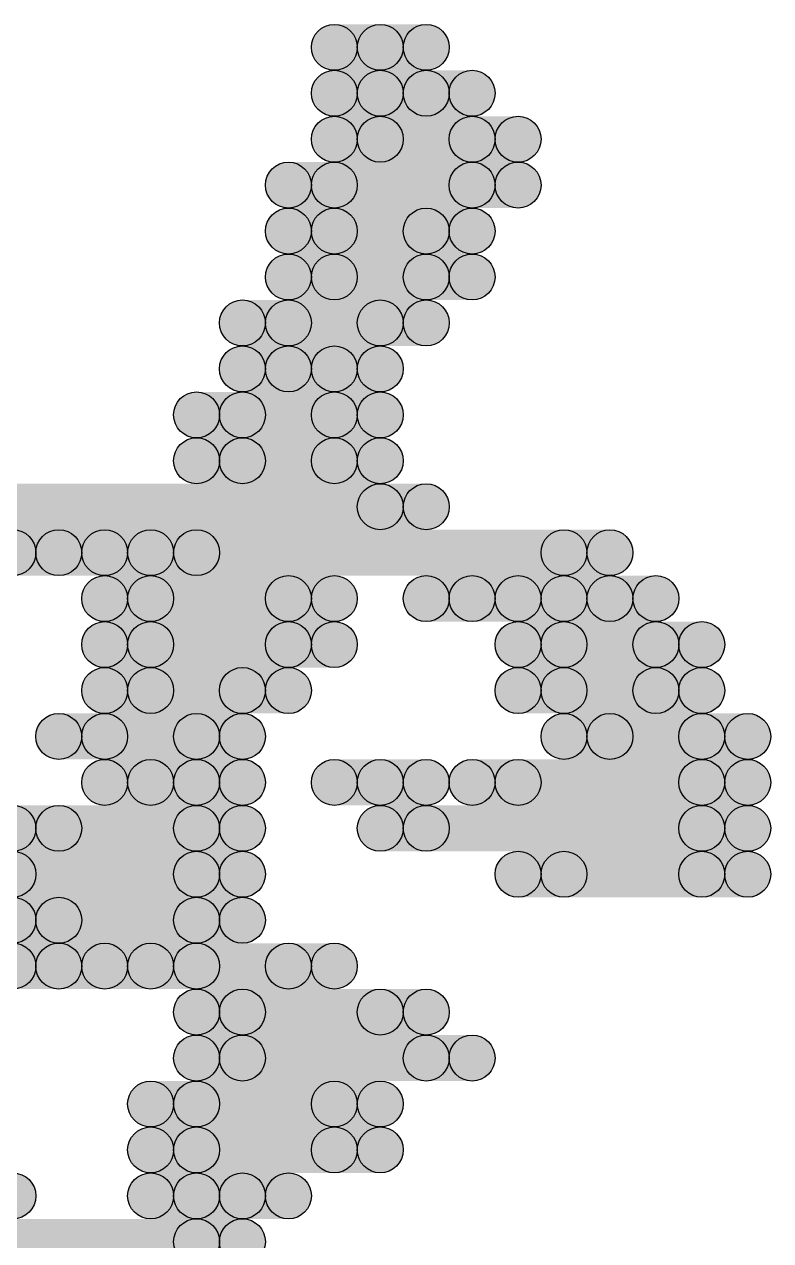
# Model space of a CAD drawing. Header units: millimetres. Extents: x 0 to 137, y 0 to 37.
# Drawn here: x 131.934 to 132.347, y 9.348 to 10.02 of the extents above; entities that cross this region are included whole.
import ezdxf

# ---------------------------------------------------------------- set-up
doc = ezdxf.new("R2010")
doc.units = ezdxf.units.MM
doc.layers.add('TopLayer', color=1, linetype='Continuous')
doc.layers.add('TopSolder', color=216, linetype='Continuous')

msp = doc.modelspace()

# ---------------------------------------------------------------- hatches: boundary and pattern name
at = {"layer": 'TopLayer'}
h = msp.add_hatch(color=1, dxfattribs=at)
edge = h.paths.add_edge_path()
edge.add_arc((132.1308, 10.0076), 0.0127, 0, 360)
for points in [[(132.1308, 9.9949), (132.1308, 10.0203), (132.1562, 10.0203), (132.1562, 9.9949)], [(132.1308, 9.9695), (132.1308, 9.9949), (132.1816, 9.9949), (132.1816, 9.9695)], [(132.1308, 9.9441), (132.1308, 9.9695), (132.207, 9.9695), (132.207, 9.9441)], [(132.1054, 9.9187), (132.1054, 9.9441), (132.207, 9.9441), (132.207, 9.9187)], [(132.1054, 9.8933), (132.1054, 9.9187), (132.1816, 9.9187), (132.1816, 9.8933)], [(132.1054, 9.8679), (132.1054, 9.8933), (132.1816, 9.8933), (132.1816, 9.8679)], [(132.08, 9.8425), (132.08, 9.8679), (132.1562, 9.8679), (132.1562, 9.8425)], [(132.08, 9.8171), (132.08, 9.8425), (132.1308, 9.8425), (132.1308, 9.8171)], [(132.0546, 9.7917), (132.0546, 9.8171), (132.1308, 9.8171), (132.1308, 9.7917)], [(132.0546, 9.7663), (132.0546, 9.7917), (132.1308, 9.7917), (132.1308, 9.7663)], [(131.8514, 9.7409), (131.8514, 9.7663), (132.1562, 9.7663), (132.1562, 9.7409)], [(131.8514, 9.7155), (131.8514, 9.7409), (131.953, 9.7409), (131.953, 9.7155)], [(131.9784, 9.7155), (131.9784, 9.7409), (132.0038, 9.7409), (132.0038, 9.7155)], [(132.0292, 9.7155), (132.0292, 9.7409), (132.2578, 9.7409), (132.2578, 9.7155)], [(132.0038, 9.6901), (132.0038, 9.7155), (132.1054, 9.7155), (132.1054, 9.6901)], [(132.1816, 9.6901), (132.1816, 9.7155), (132.207, 9.7155), (132.207, 9.6901)], [(132.2324, 9.6901), (132.2324, 9.7155), (132.2832, 9.7155), (132.2832, 9.6901)], [(132.0038, 9.6647), (132.0038, 9.6901), (132.1054, 9.6901), (132.1054, 9.6647)], [(132.2324, 9.6647), (132.2324, 9.6901), (132.3086, 9.6901), (132.3086, 9.6647)], [(132.0038, 9.6393), (132.0038, 9.6647), (132.08, 9.6647), (132.08, 9.6393)], [(132.2324, 9.6393), (132.2324, 9.6647), (132.3086, 9.6647), (132.3086, 9.6393)], [(131.9784, 9.6139), (131.9784, 9.6393), (132.0546, 9.6393), (132.0546, 9.6139)], [(132.2578, 9.6139), (132.2578, 9.6393), (132.334, 9.6393), (132.334, 9.6139)], [(132.0038, 9.5885), (132.0038, 9.6139), (132.0546, 9.6139), (132.0546, 9.5885)], [(132.1308, 9.5885), (132.1308, 9.6139), (132.1562, 9.6139), (132.1562, 9.5885)], [(132.207, 9.5885), (132.207, 9.6139), (132.334, 9.6139), (132.334, 9.5885)], [(131.953, 9.5631), (131.953, 9.5885), (132.0546, 9.5885), (132.0546, 9.5631)], [(132.1562, 9.5631), (132.1562, 9.5885), (132.334, 9.5885), (132.334, 9.5631)], [(131.9276, 9.5377), (131.9276, 9.5631), (132.0546, 9.5631), (132.0546, 9.5377)], [(132.2324, 9.5377), (132.2324, 9.5631), (132.334, 9.5631), (132.334, 9.5377)], [(131.953, 9.5123), (131.953, 9.5377), (132.0546, 9.5377), (132.0546, 9.5123)], [(131.9022, 9.4869), (131.9022, 9.5123), (131.953, 9.5123), (131.953, 9.4869)], [(131.9784, 9.4869), (131.9784, 9.5123), (132.0038, 9.5123), (132.0038, 9.4869)], [(132.0292, 9.4869), (132.0292, 9.5123), (132.1054, 9.5123), (132.1054, 9.4869)], [(132.0546, 9.4615), (132.0546, 9.4869), (132.1562, 9.4869), (132.1562, 9.4615)], [(132.0546, 9.4361), (132.0546, 9.4615), (132.1816, 9.4615), (132.1816, 9.4361)], [(132.0292, 9.4107), (132.0292, 9.4361), (132.1308, 9.4361), (132.1308, 9.4107)], [(132.0292, 9.3853), (132.0292, 9.4107), (132.1308, 9.4107), (132.1308, 9.3853)], [(132.0292, 9.3599), (132.0292, 9.3853), (132.08, 9.3853), (132.08, 9.3599)], [(131.8514, 9.3345), (131.8514, 9.3599), (132.0546, 9.3599), (132.0546, 9.3345)]]:
    msp.add_hatch(color=1, dxfattribs=at).paths.add_polyline_path(points)
h = msp.add_hatch(color=1, dxfattribs=at)
edge = h.paths.add_edge_path()
edge.add_arc((132.1562, 10.0076), 0.0127, 0, 360)
h = msp.add_hatch(color=1, dxfattribs=at)
edge = h.paths.add_edge_path()
edge.add_arc((132.1308, 9.9822), 0.0127, 0, 360)
h = msp.add_hatch(color=1, dxfattribs=at)
edge = h.paths.add_edge_path()
edge.add_arc((132.1816, 9.9822), 0.0127, 0, 360)
h = msp.add_hatch(color=1, dxfattribs=at)
edge = h.paths.add_edge_path()
edge.add_arc((132.1308, 9.9568), 0.0127, 0, 360)
h = msp.add_hatch(color=1, dxfattribs=at)
edge = h.paths.add_edge_path()
edge.add_arc((132.207, 9.9568), 0.0127, 0, 360)
h = msp.add_hatch(color=1, dxfattribs=at)
edge = h.paths.add_edge_path()
edge.add_arc((132.1054, 9.9314), 0.0127, 0, 360)
h = msp.add_hatch(color=1, dxfattribs=at)
edge = h.paths.add_edge_path()
edge.add_arc((132.207, 9.9314), 0.0127, 0, 360)
h = msp.add_hatch(color=1, dxfattribs=at)
edge = h.paths.add_edge_path()
edge.add_arc((132.1054, 9.906), 0.0127, 0, 360)
h = msp.add_hatch(color=1, dxfattribs=at)
edge = h.paths.add_edge_path()
edge.add_arc((132.1816, 9.906), 0.0127, 0, 360)
h = msp.add_hatch(color=1, dxfattribs=at)
edge = h.paths.add_edge_path()
edge.add_arc((132.1054, 9.8806), 0.0127, 0, 360)
h = msp.add_hatch(color=1, dxfattribs=at)
edge = h.paths.add_edge_path()
edge.add_arc((132.1816, 9.8806), 0.0127, 0, 360)
h = msp.add_hatch(color=1, dxfattribs=at)
edge = h.paths.add_edge_path()
edge.add_arc((132.08, 9.8552), 0.0127, 0, 360)
h = msp.add_hatch(color=1, dxfattribs=at)
edge = h.paths.add_edge_path()
edge.add_arc((132.1562, 9.8552), 0.0127, 0, 360)
h = msp.add_hatch(color=1, dxfattribs=at)
edge = h.paths.add_edge_path()
edge.add_arc((132.08, 9.8298), 0.0127, 0, 360)
h = msp.add_hatch(color=1, dxfattribs=at)
edge = h.paths.add_edge_path()
edge.add_arc((132.1308, 9.8298), 0.0127, 0, 360)
h = msp.add_hatch(color=1, dxfattribs=at)
edge = h.paths.add_edge_path()
edge.add_arc((132.0546, 9.8044), 0.0127, 0, 360)
h = msp.add_hatch(color=1, dxfattribs=at)
edge = h.paths.add_edge_path()
edge.add_arc((132.1308, 9.8044), 0.0127, 0, 360)
h = msp.add_hatch(color=1, dxfattribs=at)
edge = h.paths.add_edge_path()
edge.add_arc((132.0546, 9.779), 0.0127, 0, 360)
h = msp.add_hatch(color=1, dxfattribs=at)
edge = h.paths.add_edge_path()
edge.add_arc((132.1308, 9.779), 0.0127, 0, 360)
h = msp.add_hatch(color=1, dxfattribs=at)
edge = h.paths.add_edge_path()
edge.add_arc((132.1562, 9.7536), 0.0127, 0, 360)
h = msp.add_hatch(color=1, dxfattribs=at)
edge = h.paths.add_edge_path()
edge.add_arc((131.953, 9.7282), 0.0127, 0, 360)
h = msp.add_hatch(color=1, dxfattribs=at)
edge = h.paths.add_edge_path()
edge.add_arc((131.9784, 9.7282), 0.0127, 0, 360)
h = msp.add_hatch(color=1, dxfattribs=at)
edge = h.paths.add_edge_path()
edge.add_arc((132.0038, 9.7282), 0.0127, 0, 360)
h = msp.add_hatch(color=1, dxfattribs=at)
edge = h.paths.add_edge_path()
edge.add_arc((132.0292, 9.7282), 0.0127, 0, 360)
h = msp.add_hatch(color=1, dxfattribs=at)
edge = h.paths.add_edge_path()
edge.add_arc((132.2578, 9.7282), 0.0127, 0, 360)
h = msp.add_hatch(color=1, dxfattribs=at)
edge = h.paths.add_edge_path()
edge.add_arc((132.0038, 9.7028), 0.0127, 0, 360)
h = msp.add_hatch(color=1, dxfattribs=at)
edge = h.paths.add_edge_path()
edge.add_arc((132.1054, 9.7028), 0.0127, 0, 360)
h = msp.add_hatch(color=1, dxfattribs=at)
edge = h.paths.add_edge_path()
edge.add_arc((132.1816, 9.7028), 0.0127, 0, 360)
h = msp.add_hatch(color=1, dxfattribs=at)
edge = h.paths.add_edge_path()
edge.add_arc((132.207, 9.7028), 0.0127, 0, 360)
h = msp.add_hatch(color=1, dxfattribs=at)
edge = h.paths.add_edge_path()
edge.add_arc((132.2324, 9.7028), 0.0127, 0, 360)
h = msp.add_hatch(color=1, dxfattribs=at)
edge = h.paths.add_edge_path()
edge.add_arc((132.2832, 9.7028), 0.0127, 0, 360)
h = msp.add_hatch(color=1, dxfattribs=at)
edge = h.paths.add_edge_path()
edge.add_arc((132.0038, 9.6774), 0.0127, 0, 360)
h = msp.add_hatch(color=1, dxfattribs=at)
edge = h.paths.add_edge_path()
edge.add_arc((132.1054, 9.6774), 0.0127, 0, 360)
h = msp.add_hatch(color=1, dxfattribs=at)
edge = h.paths.add_edge_path()
edge.add_arc((132.2324, 9.6774), 0.0127, 0, 360)
h = msp.add_hatch(color=1, dxfattribs=at)
edge = h.paths.add_edge_path()
edge.add_arc((132.3086, 9.6774), 0.0127, 0, 360)
h = msp.add_hatch(color=1, dxfattribs=at)
edge = h.paths.add_edge_path()
edge.add_arc((132.0038, 9.652), 0.0127, 0, 360)
h = msp.add_hatch(color=1, dxfattribs=at)
edge = h.paths.add_edge_path()
edge.add_arc((132.08, 9.652), 0.0127, 0, 360)
h = msp.add_hatch(color=1, dxfattribs=at)
edge = h.paths.add_edge_path()
edge.add_arc((132.2324, 9.652), 0.0127, 0, 360)
h = msp.add_hatch(color=1, dxfattribs=at)
edge = h.paths.add_edge_path()
edge.add_arc((132.3086, 9.652), 0.0127, 0, 360)
h = msp.add_hatch(color=1, dxfattribs=at)
edge = h.paths.add_edge_path()
edge.add_arc((131.9784, 9.6266), 0.0127, 0, 360)
h = msp.add_hatch(color=1, dxfattribs=at)
edge = h.paths.add_edge_path()
edge.add_arc((132.0546, 9.6266), 0.0127, 0, 360)
h = msp.add_hatch(color=1, dxfattribs=at)
edge = h.paths.add_edge_path()
edge.add_arc((132.2578, 9.6266), 0.0127, 0, 360)
h = msp.add_hatch(color=1, dxfattribs=at)
edge = h.paths.add_edge_path()
edge.add_arc((132.334, 9.6266), 0.0127, 0, 360)
h = msp.add_hatch(color=1, dxfattribs=at)
edge = h.paths.add_edge_path()
edge.add_arc((132.0038, 9.6012), 0.0127, 0, 360)
h = msp.add_hatch(color=1, dxfattribs=at)
edge = h.paths.add_edge_path()
edge.add_arc((132.0546, 9.6012), 0.0127, 0, 360)
h = msp.add_hatch(color=1, dxfattribs=at)
edge = h.paths.add_edge_path()
edge.add_arc((132.1308, 9.6012), 0.0127, 0, 360)
h = msp.add_hatch(color=1, dxfattribs=at)
edge = h.paths.add_edge_path()
edge.add_arc((132.1562, 9.6012), 0.0127, 0, 360)
h = msp.add_hatch(color=1, dxfattribs=at)
edge = h.paths.add_edge_path()
edge.add_arc((132.207, 9.6012), 0.0127, 0, 360)
h = msp.add_hatch(color=1, dxfattribs=at)
edge = h.paths.add_edge_path()
edge.add_arc((132.334, 9.6012), 0.0127, 0, 360)
h = msp.add_hatch(color=1, dxfattribs=at)
edge = h.paths.add_edge_path()
edge.add_arc((131.953, 9.5758), 0.0127, 0, 360)
h = msp.add_hatch(color=1, dxfattribs=at)
edge = h.paths.add_edge_path()
edge.add_arc((132.0546, 9.5758), 0.0127, 0, 360)
h = msp.add_hatch(color=1, dxfattribs=at)
edge = h.paths.add_edge_path()
edge.add_arc((132.1562, 9.5758), 0.0127, 0, 360)
h = msp.add_hatch(color=1, dxfattribs=at)
edge = h.paths.add_edge_path()
edge.add_arc((132.334, 9.5758), 0.0127, 0, 360)
h = msp.add_hatch(color=1, dxfattribs=at)
edge = h.paths.add_edge_path()
edge.add_arc((131.9276, 9.5504), 0.0127, 0, 360)
h = msp.add_hatch(color=1, dxfattribs=at)
edge = h.paths.add_edge_path()
edge.add_arc((132.0546, 9.5504), 0.0127, 0, 360)
h = msp.add_hatch(color=1, dxfattribs=at)
edge = h.paths.add_edge_path()
edge.add_arc((132.2324, 9.5504), 0.0127, 0, 360)
h = msp.add_hatch(color=1, dxfattribs=at)
edge = h.paths.add_edge_path()
edge.add_arc((132.334, 9.5504), 0.0127, 0, 360)
h = msp.add_hatch(color=1, dxfattribs=at)
edge = h.paths.add_edge_path()
edge.add_arc((131.9276, 9.525), 0.0127, 0, 360)
h = msp.add_hatch(color=1, dxfattribs=at)
edge = h.paths.add_edge_path()
edge.add_arc((131.953, 9.525), 0.0127, 0, 360)
h = msp.add_hatch(color=1, dxfattribs=at)
edge = h.paths.add_edge_path()
edge.add_arc((132.0546, 9.525), 0.0127, 0, 360)
h = msp.add_hatch(color=1, dxfattribs=at)
edge = h.paths.add_edge_path()
edge.add_arc((131.953, 9.4996), 0.0127, 0, 360)
h = msp.add_hatch(color=1, dxfattribs=at)
edge = h.paths.add_edge_path()
edge.add_arc((131.9784, 9.4996), 0.0127, 0, 360)
h = msp.add_hatch(color=1, dxfattribs=at)
edge = h.paths.add_edge_path()
edge.add_arc((132.0038, 9.4996), 0.0127, 0, 360)
h = msp.add_hatch(color=1, dxfattribs=at)
edge = h.paths.add_edge_path()
edge.add_arc((132.0292, 9.4996), 0.0127, 0, 360)
h = msp.add_hatch(color=1, dxfattribs=at)
edge = h.paths.add_edge_path()
edge.add_arc((132.1054, 9.4996), 0.0127, 0, 360)
h = msp.add_hatch(color=1, dxfattribs=at)
edge = h.paths.add_edge_path()
edge.add_arc((132.0546, 9.4742), 0.0127, 0, 360)
h = msp.add_hatch(color=1, dxfattribs=at)
edge = h.paths.add_edge_path()
edge.add_arc((132.1562, 9.4742), 0.0127, 0, 360)
h = msp.add_hatch(color=1, dxfattribs=at)
edge = h.paths.add_edge_path()
edge.add_arc((132.0546, 9.4488), 0.0127, 0, 360)
h = msp.add_hatch(color=1, dxfattribs=at)
edge = h.paths.add_edge_path()
edge.add_arc((132.1816, 9.4488), 0.0127, 0, 360)
h = msp.add_hatch(color=1, dxfattribs=at)
edge = h.paths.add_edge_path()
edge.add_arc((132.0292, 9.4234), 0.0127, 0, 360)
h = msp.add_hatch(color=1, dxfattribs=at)
edge = h.paths.add_edge_path()
edge.add_arc((132.1308, 9.4234), 0.0127, 0, 360)
h = msp.add_hatch(color=1, dxfattribs=at)
edge = h.paths.add_edge_path()
edge.add_arc((132.0292, 9.398), 0.0127, 0, 360)
h = msp.add_hatch(color=1, dxfattribs=at)
edge = h.paths.add_edge_path()
edge.add_arc((132.1308, 9.398), 0.0127, 0, 360)
h = msp.add_hatch(color=1, dxfattribs=at)
edge = h.paths.add_edge_path()
edge.add_arc((131.9276, 9.3726), 0.0127, 0, 360)
h = msp.add_hatch(color=1, dxfattribs=at)
edge = h.paths.add_edge_path()
edge.add_arc((132.0292, 9.3726), 0.0127, 0, 360)
h = msp.add_hatch(color=1, dxfattribs=at)
edge = h.paths.add_edge_path()
edge.add_arc((132.08, 9.3726), 0.0127, 0, 360)
h = msp.add_hatch(color=1, dxfattribs=at)
edge = h.paths.add_edge_path()
edge.add_arc((132.0546, 9.3472), 0.0127, 0, 360)
at = {"layer": 'TopSolder'}
h = msp.add_hatch(color=216, dxfattribs=at)
edge = h.paths.add_edge_path()
edge.add_arc((132.1054, 10.0076), 0.0127, 0, 360)
for points in [[(132.1054, 9.9949), (132.1054, 10.0203), (132.1308, 10.0203), (132.1308, 9.9949)], [(132.1054, 9.9695), (132.1054, 9.9949), (132.1562, 9.9949), (132.1562, 9.9695)], [(132.1054, 9.9441), (132.1054, 9.9695), (132.1816, 9.9695), (132.1816, 9.9441)], [(132.08, 9.9187), (132.08, 9.9441), (132.1816, 9.9441), (132.1816, 9.9187)], [(132.08, 9.8933), (132.08, 9.9187), (132.1562, 9.9187), (132.1562, 9.8933)], [(132.08, 9.8679), (132.08, 9.8933), (132.1562, 9.8933), (132.1562, 9.8679)], [(132.0546, 9.8425), (132.0546, 9.8679), (132.1308, 9.8679), (132.1308, 9.8425)], [(132.0546, 9.8171), (132.0546, 9.8425), (132.1054, 9.8425), (132.1054, 9.8171)], [(132.0292, 9.7917), (132.0292, 9.8171), (132.1054, 9.8171), (132.1054, 9.7917)], [(132.0292, 9.7663), (132.0292, 9.7917), (132.1054, 9.7917), (132.1054, 9.7663)], [(131.826, 9.7409), (131.826, 9.7663), (132.1308, 9.7663), (132.1308, 9.7409)], [(131.953, 9.7155), (131.953, 9.7409), (131.9784, 9.7409), (131.9784, 9.7155)], [(132.0038, 9.7155), (132.0038, 9.7409), (132.2324, 9.7409), (132.2324, 9.7155)], [(131.9784, 9.6901), (131.9784, 9.7155), (132.08, 9.7155), (132.08, 9.6901)], [(132.1562, 9.6901), (132.1562, 9.7155), (132.1816, 9.7155), (132.1816, 9.6901)], [(132.207, 9.6901), (132.207, 9.7155), (132.2578, 9.7155), (132.2578, 9.6901)], [(131.9784, 9.6647), (131.9784, 9.6901), (132.08, 9.6901), (132.08, 9.6647)], [(132.207, 9.6647), (132.207, 9.6901), (132.2832, 9.6901), (132.2832, 9.6647)], [(131.9784, 9.6393), (131.9784, 9.6647), (132.0546, 9.6647), (132.0546, 9.6393)], [(132.207, 9.6393), (132.207, 9.6647), (132.2832, 9.6647), (132.2832, 9.6393)], [(131.953, 9.6139), (131.953, 9.6393), (132.0292, 9.6393), (132.0292, 9.6139)], [(132.2324, 9.6139), (132.2324, 9.6393), (132.3086, 9.6393), (132.3086, 9.6139)], [(131.9784, 9.5885), (131.9784, 9.6139), (132.0292, 9.6139), (132.0292, 9.5885)], [(132.1054, 9.5885), (132.1054, 9.6139), (132.1308, 9.6139), (132.1308, 9.5885)], [(132.1816, 9.5885), (132.1816, 9.6139), (132.3086, 9.6139), (132.3086, 9.5885)], [(131.9276, 9.5631), (131.9276, 9.5885), (132.0292, 9.5885), (132.0292, 9.5631)], [(132.1308, 9.5631), (132.1308, 9.5885), (132.3086, 9.5885), (132.3086, 9.5631)], [(131.9022, 9.5377), (131.9022, 9.5631), (132.0292, 9.5631), (132.0292, 9.5377)], [(132.207, 9.5377), (132.207, 9.5631), (132.3086, 9.5631), (132.3086, 9.5377)], [(131.9276, 9.5123), (131.9276, 9.5377), (132.0292, 9.5377), (132.0292, 9.5123)], [(131.953, 9.4869), (131.953, 9.5123), (131.9784, 9.5123), (131.9784, 9.4869)], [(132.0038, 9.4869), (132.0038, 9.5123), (132.08, 9.5123), (132.08, 9.4869)], [(132.0292, 9.4615), (132.0292, 9.4869), (132.1308, 9.4869), (132.1308, 9.4615)], [(132.0292, 9.4361), (132.0292, 9.4615), (132.1562, 9.4615), (132.1562, 9.4361)], [(132.0038, 9.4107), (132.0038, 9.4361), (132.1054, 9.4361), (132.1054, 9.4107)], [(132.0038, 9.3853), (132.0038, 9.4107), (132.1054, 9.4107), (132.1054, 9.3853)], [(132.0038, 9.3599), (132.0038, 9.3853), (132.0546, 9.3853), (132.0546, 9.3599)], [(131.826, 9.3345), (131.826, 9.3599), (132.0292, 9.3599), (132.0292, 9.3345)]]:
    msp.add_hatch(color=216, dxfattribs=at).paths.add_polyline_path(points)
h = msp.add_hatch(color=216, dxfattribs=at)
edge = h.paths.add_edge_path()
edge.add_arc((132.1308, 10.0076), 0.0127, 0, 360)
h = msp.add_hatch(color=216, dxfattribs=at)
edge = h.paths.add_edge_path()
edge.add_arc((132.1054, 9.9822), 0.0127, 0, 360)
h = msp.add_hatch(color=216, dxfattribs=at)
edge = h.paths.add_edge_path()
edge.add_arc((132.1562, 9.9822), 0.0127, 0, 360)
h = msp.add_hatch(color=216, dxfattribs=at)
edge = h.paths.add_edge_path()
edge.add_arc((132.1054, 9.9568), 0.0127, 0, 360)
h = msp.add_hatch(color=216, dxfattribs=at)
edge = h.paths.add_edge_path()
edge.add_arc((132.1816, 9.9568), 0.0127, 0, 360)
h = msp.add_hatch(color=216, dxfattribs=at)
edge = h.paths.add_edge_path()
edge.add_arc((132.08, 9.9314), 0.0127, 0, 360)
h = msp.add_hatch(color=216, dxfattribs=at)
edge = h.paths.add_edge_path()
edge.add_arc((132.1816, 9.9314), 0.0127, 0, 360)
h = msp.add_hatch(color=216, dxfattribs=at)
edge = h.paths.add_edge_path()
edge.add_arc((132.08, 9.906), 0.0127, 0, 360)
h = msp.add_hatch(color=216, dxfattribs=at)
edge = h.paths.add_edge_path()
edge.add_arc((132.1562, 9.906), 0.0127, 0, 360)
h = msp.add_hatch(color=216, dxfattribs=at)
edge = h.paths.add_edge_path()
edge.add_arc((132.08, 9.8806), 0.0127, 0, 360)
h = msp.add_hatch(color=216, dxfattribs=at)
edge = h.paths.add_edge_path()
edge.add_arc((132.1562, 9.8806), 0.0127, 0, 360)
h = msp.add_hatch(color=216, dxfattribs=at)
edge = h.paths.add_edge_path()
edge.add_arc((132.0546, 9.8552), 0.0127, 0, 360)
h = msp.add_hatch(color=216, dxfattribs=at)
edge = h.paths.add_edge_path()
edge.add_arc((132.1308, 9.8552), 0.0127, 0, 360)
h = msp.add_hatch(color=216, dxfattribs=at)
edge = h.paths.add_edge_path()
edge.add_arc((132.0546, 9.8298), 0.0127, 0, 360)
h = msp.add_hatch(color=216, dxfattribs=at)
edge = h.paths.add_edge_path()
edge.add_arc((132.1054, 9.8298), 0.0127, 0, 360)
h = msp.add_hatch(color=216, dxfattribs=at)
edge = h.paths.add_edge_path()
edge.add_arc((132.0292, 9.8044), 0.0127, 0, 360)
h = msp.add_hatch(color=216, dxfattribs=at)
edge = h.paths.add_edge_path()
edge.add_arc((132.1054, 9.8044), 0.0127, 0, 360)
h = msp.add_hatch(color=216, dxfattribs=at)
edge = h.paths.add_edge_path()
edge.add_arc((132.0292, 9.779), 0.0127, 0, 360)
h = msp.add_hatch(color=216, dxfattribs=at)
edge = h.paths.add_edge_path()
edge.add_arc((132.1054, 9.779), 0.0127, 0, 360)
h = msp.add_hatch(color=216, dxfattribs=at)
edge = h.paths.add_edge_path()
edge.add_arc((132.1308, 9.7536), 0.0127, 0, 360)
h = msp.add_hatch(color=216, dxfattribs=at)
edge = h.paths.add_edge_path()
edge.add_arc((131.9276, 9.7282), 0.0127, 0, 360)
h = msp.add_hatch(color=216, dxfattribs=at)
edge = h.paths.add_edge_path()
edge.add_arc((131.953, 9.7282), 0.0127, 0, 360)
h = msp.add_hatch(color=216, dxfattribs=at)
edge = h.paths.add_edge_path()
edge.add_arc((131.9784, 9.7282), 0.0127, 0, 360)
h = msp.add_hatch(color=216, dxfattribs=at)
edge = h.paths.add_edge_path()
edge.add_arc((132.0038, 9.7282), 0.0127, 0, 360)
h = msp.add_hatch(color=216, dxfattribs=at)
edge = h.paths.add_edge_path()
edge.add_arc((132.2324, 9.7282), 0.0127, 0, 360)
h = msp.add_hatch(color=216, dxfattribs=at)
edge = h.paths.add_edge_path()
edge.add_arc((131.9784, 9.7028), 0.0127, 0, 360)
h = msp.add_hatch(color=216, dxfattribs=at)
edge = h.paths.add_edge_path()
edge.add_arc((132.08, 9.7028), 0.0127, 0, 360)
h = msp.add_hatch(color=216, dxfattribs=at)
edge = h.paths.add_edge_path()
edge.add_arc((132.1562, 9.7028), 0.0127, 0, 360)
h = msp.add_hatch(color=216, dxfattribs=at)
edge = h.paths.add_edge_path()
edge.add_arc((132.1816, 9.7028), 0.0127, 0, 360)
h = msp.add_hatch(color=216, dxfattribs=at)
edge = h.paths.add_edge_path()
edge.add_arc((132.207, 9.7028), 0.0127, 0, 360)
h = msp.add_hatch(color=216, dxfattribs=at)
edge = h.paths.add_edge_path()
edge.add_arc((132.2578, 9.7028), 0.0127, 0, 360)
h = msp.add_hatch(color=216, dxfattribs=at)
edge = h.paths.add_edge_path()
edge.add_arc((131.9784, 9.6774), 0.0127, 0, 360)
h = msp.add_hatch(color=216, dxfattribs=at)
edge = h.paths.add_edge_path()
edge.add_arc((132.08, 9.6774), 0.0127, 0, 360)
h = msp.add_hatch(color=216, dxfattribs=at)
edge = h.paths.add_edge_path()
edge.add_arc((132.207, 9.6774), 0.0127, 0, 360)
h = msp.add_hatch(color=216, dxfattribs=at)
edge = h.paths.add_edge_path()
edge.add_arc((132.2832, 9.6774), 0.0127, 0, 360)
h = msp.add_hatch(color=216, dxfattribs=at)
edge = h.paths.add_edge_path()
edge.add_arc((131.9784, 9.652), 0.0127, 0, 360)
h = msp.add_hatch(color=216, dxfattribs=at)
edge = h.paths.add_edge_path()
edge.add_arc((132.0546, 9.652), 0.0127, 0, 360)
h = msp.add_hatch(color=216, dxfattribs=at)
edge = h.paths.add_edge_path()
edge.add_arc((132.207, 9.652), 0.0127, 0, 360)
h = msp.add_hatch(color=216, dxfattribs=at)
edge = h.paths.add_edge_path()
edge.add_arc((132.2832, 9.652), 0.0127, 0, 360)
h = msp.add_hatch(color=216, dxfattribs=at)
edge = h.paths.add_edge_path()
edge.add_arc((131.953, 9.6266), 0.0127, 0, 360)
h = msp.add_hatch(color=216, dxfattribs=at)
edge = h.paths.add_edge_path()
edge.add_arc((132.0292, 9.6266), 0.0127, 0, 360)
h = msp.add_hatch(color=216, dxfattribs=at)
edge = h.paths.add_edge_path()
edge.add_arc((132.2324, 9.6266), 0.0127, 0, 360)
h = msp.add_hatch(color=216, dxfattribs=at)
edge = h.paths.add_edge_path()
edge.add_arc((132.3086, 9.6266), 0.0127, 0, 360)
h = msp.add_hatch(color=216, dxfattribs=at)
edge = h.paths.add_edge_path()
edge.add_arc((131.9784, 9.6012), 0.0127, 0, 360)
h = msp.add_hatch(color=216, dxfattribs=at)
edge = h.paths.add_edge_path()
edge.add_arc((132.0292, 9.6012), 0.0127, 0, 360)
h = msp.add_hatch(color=216, dxfattribs=at)
edge = h.paths.add_edge_path()
edge.add_arc((132.1054, 9.6012), 0.0127, 0, 360)
h = msp.add_hatch(color=216, dxfattribs=at)
edge = h.paths.add_edge_path()
edge.add_arc((132.1308, 9.6012), 0.0127, 0, 360)
h = msp.add_hatch(color=216, dxfattribs=at)
edge = h.paths.add_edge_path()
edge.add_arc((132.1816, 9.6012), 0.0127, 0, 360)
h = msp.add_hatch(color=216, dxfattribs=at)
edge = h.paths.add_edge_path()
edge.add_arc((132.3086, 9.6012), 0.0127, 0, 360)
h = msp.add_hatch(color=216, dxfattribs=at)
edge = h.paths.add_edge_path()
edge.add_arc((131.9276, 9.5758), 0.0127, 0, 360)
h = msp.add_hatch(color=216, dxfattribs=at)
edge = h.paths.add_edge_path()
edge.add_arc((132.0292, 9.5758), 0.0127, 0, 360)
h = msp.add_hatch(color=216, dxfattribs=at)
edge = h.paths.add_edge_path()
edge.add_arc((132.1308, 9.5758), 0.0127, 0, 360)
h = msp.add_hatch(color=216, dxfattribs=at)
edge = h.paths.add_edge_path()
edge.add_arc((132.3086, 9.5758), 0.0127, 0, 360)
h = msp.add_hatch(color=216, dxfattribs=at)
edge = h.paths.add_edge_path()
edge.add_arc((132.0292, 9.5504), 0.0127, 0, 360)
h = msp.add_hatch(color=216, dxfattribs=at)
edge = h.paths.add_edge_path()
edge.add_arc((132.207, 9.5504), 0.0127, 0, 360)
h = msp.add_hatch(color=216, dxfattribs=at)
edge = h.paths.add_edge_path()
edge.add_arc((132.3086, 9.5504), 0.0127, 0, 360)
h = msp.add_hatch(color=216, dxfattribs=at)
edge = h.paths.add_edge_path()
edge.add_arc((131.9276, 9.525), 0.0127, 0, 360)
h = msp.add_hatch(color=216, dxfattribs=at)
edge = h.paths.add_edge_path()
edge.add_arc((132.0292, 9.525), 0.0127, 0, 360)
h = msp.add_hatch(color=216, dxfattribs=at)
edge = h.paths.add_edge_path()
edge.add_arc((131.9276, 9.4996), 0.0127, 0, 360)
h = msp.add_hatch(color=216, dxfattribs=at)
edge = h.paths.add_edge_path()
edge.add_arc((131.953, 9.4996), 0.0127, 0, 360)
h = msp.add_hatch(color=216, dxfattribs=at)
edge = h.paths.add_edge_path()
edge.add_arc((131.9784, 9.4996), 0.0127, 0, 360)
h = msp.add_hatch(color=216, dxfattribs=at)
edge = h.paths.add_edge_path()
edge.add_arc((132.0038, 9.4996), 0.0127, 0, 360)
h = msp.add_hatch(color=216, dxfattribs=at)
edge = h.paths.add_edge_path()
edge.add_arc((132.08, 9.4996), 0.0127, 0, 360)
h = msp.add_hatch(color=216, dxfattribs=at)
edge = h.paths.add_edge_path()
edge.add_arc((132.0292, 9.4742), 0.0127, 0, 360)
h = msp.add_hatch(color=216, dxfattribs=at)
edge = h.paths.add_edge_path()
edge.add_arc((132.1308, 9.4742), 0.0127, 0, 360)
h = msp.add_hatch(color=216, dxfattribs=at)
edge = h.paths.add_edge_path()
edge.add_arc((132.0292, 9.4488), 0.0127, 0, 360)
h = msp.add_hatch(color=216, dxfattribs=at)
edge = h.paths.add_edge_path()
edge.add_arc((132.1562, 9.4488), 0.0127, 0, 360)
h = msp.add_hatch(color=216, dxfattribs=at)
edge = h.paths.add_edge_path()
edge.add_arc((132.0038, 9.4234), 0.0127, 0, 360)
h = msp.add_hatch(color=216, dxfattribs=at)
edge = h.paths.add_edge_path()
edge.add_arc((132.1054, 9.4234), 0.0127, 0, 360)
h = msp.add_hatch(color=216, dxfattribs=at)
edge = h.paths.add_edge_path()
edge.add_arc((132.0038, 9.398), 0.0127, 0, 360)
h = msp.add_hatch(color=216, dxfattribs=at)
edge = h.paths.add_edge_path()
edge.add_arc((132.1054, 9.398), 0.0127, 0, 360)
h = msp.add_hatch(color=216, dxfattribs=at)
edge = h.paths.add_edge_path()
edge.add_arc((132.0038, 9.3726), 0.0127, 0, 360)
h = msp.add_hatch(color=216, dxfattribs=at)
edge = h.paths.add_edge_path()
edge.add_arc((132.0546, 9.3726), 0.0127, 0, 360)
h = msp.add_hatch(color=216, dxfattribs=at)
edge = h.paths.add_edge_path()
edge.add_arc((132.0292, 9.3472), 0.0127, 0, 360)

# ---------------------------------------------------------------- linework, layer by layer
at = {"layer": 'TopLayer'}
for centre in [(132.1308, 10.0076), (132.1562, 10.0076), (132.1308, 9.9822), (132.1816, 9.9822), (132.1308, 9.9568), (132.207, 9.9568), (132.1054, 9.9314), (132.207, 9.9314), (132.1054, 9.906), (132.1816, 9.906), (132.1054, 9.8806), (132.1816, 9.8806), (132.08, 9.8552), (132.1562, 9.8552), (132.08, 9.8298), (132.1308, 9.8298), (132.0546, 9.8044), (132.1308, 9.8044), (132.0546, 9.779), (132.1308, 9.779), (132.1562, 9.7536), (131.953, 9.7282), (131.9784, 9.7282), (132.0038, 9.7282), (132.0292, 9.7282), (132.2578, 9.7282), (132.0038, 9.7028), (132.1054, 9.7028), (132.1816, 9.7028), (132.207, 9.7028), (132.2324, 9.7028), (132.2832, 9.7028), (132.0038, 9.6774), (132.1054, 9.6774), (132.2324, 9.6774), (132.3086, 9.6774), (132.0038, 9.652), (132.08, 9.652), (132.2324, 9.652), (132.3086, 9.652), (131.9784, 9.6266), (132.0546, 9.6266), (132.2578, 9.6266), (132.334, 9.6266), (132.0038, 9.6012), (132.0546, 9.6012), (132.1308, 9.6012), (132.1562, 9.6012), (132.207, 9.6012), (132.334, 9.6012), (131.953, 9.5758), (132.0546, 9.5758), (132.1562, 9.5758), (132.334, 9.5758), (131.9276, 9.5504), (132.0546, 9.5504), (132.2324, 9.5504), (132.334, 9.5504), (131.9276, 9.525), (131.953, 9.525), (132.0546, 9.525), (131.953, 9.4996), (131.9784, 9.4996), (132.0038, 9.4996), (132.0292, 9.4996), (132.1054, 9.4996), (132.0546, 9.4742), (132.1562, 9.4742), (132.0546, 9.4488), (132.1816, 9.4488), (132.0292, 9.4234), (132.1308, 9.4234), (132.0292, 9.398), (132.1308, 9.398), (131.9276, 9.3726), (132.0292, 9.3726), (132.08, 9.3726), (132.0546, 9.3472)]:
    msp.add_circle(centre, 0.0127, dxfattribs=at)
at = {"layer": 'TopSolder'}
for centre in [(132.1054, 10.0076), (132.1308, 10.0076), (132.1054, 9.9822), (132.1562, 9.9822), (132.1054, 9.9568), (132.1816, 9.9568), (132.08, 9.9314), (132.1816, 9.9314), (132.08, 9.906), (132.1562, 9.906), (132.08, 9.8806), (132.1562, 9.8806), (132.0546, 9.8552), (132.1308, 9.8552), (132.0546, 9.8298), (132.1054, 9.8298), (132.0292, 9.8044), (132.1054, 9.8044), (132.0292, 9.779), (132.1054, 9.779), (132.1308, 9.7536), (131.9276, 9.7282), (131.953, 9.7282), (131.9784, 9.7282), (132.0038, 9.7282), (132.2324, 9.7282), (131.9784, 9.7028), (132.08, 9.7028), (132.1562, 9.7028), (132.1816, 9.7028), (132.207, 9.7028), (132.2578, 9.7028), (131.9784, 9.6774), (132.08, 9.6774), (132.207, 9.6774), (132.2832, 9.6774), (131.9784, 9.652), (132.0546, 9.652), (132.207, 9.652), (132.2832, 9.652), (131.953, 9.6266), (132.0292, 9.6266), (132.2324, 9.6266), (132.3086, 9.6266), (131.9784, 9.6012), (132.0292, 9.6012), (132.1054, 9.6012), (132.1308, 9.6012), (132.1816, 9.6012), (132.3086, 9.6012), (131.9276, 9.5758), (132.0292, 9.5758), (132.1308, 9.5758), (132.3086, 9.5758), (132.0292, 9.5504), (132.207, 9.5504), (132.3086, 9.5504), (131.9276, 9.525), (132.0292, 9.525), (131.9276, 9.4996), (131.953, 9.4996), (131.9784, 9.4996), (132.0038, 9.4996), (132.08, 9.4996), (132.0292, 9.4742), (132.1308, 9.4742), (132.0292, 9.4488), (132.1562, 9.4488), (132.0038, 9.4234), (132.1054, 9.4234), (132.0038, 9.398), (132.1054, 9.398), (132.0038, 9.3726), (132.0546, 9.3726), (132.0292, 9.3472)]:
    msp.add_circle(centre, 0.0127, dxfattribs=at)

doc.saveas('drawing.dxf')
